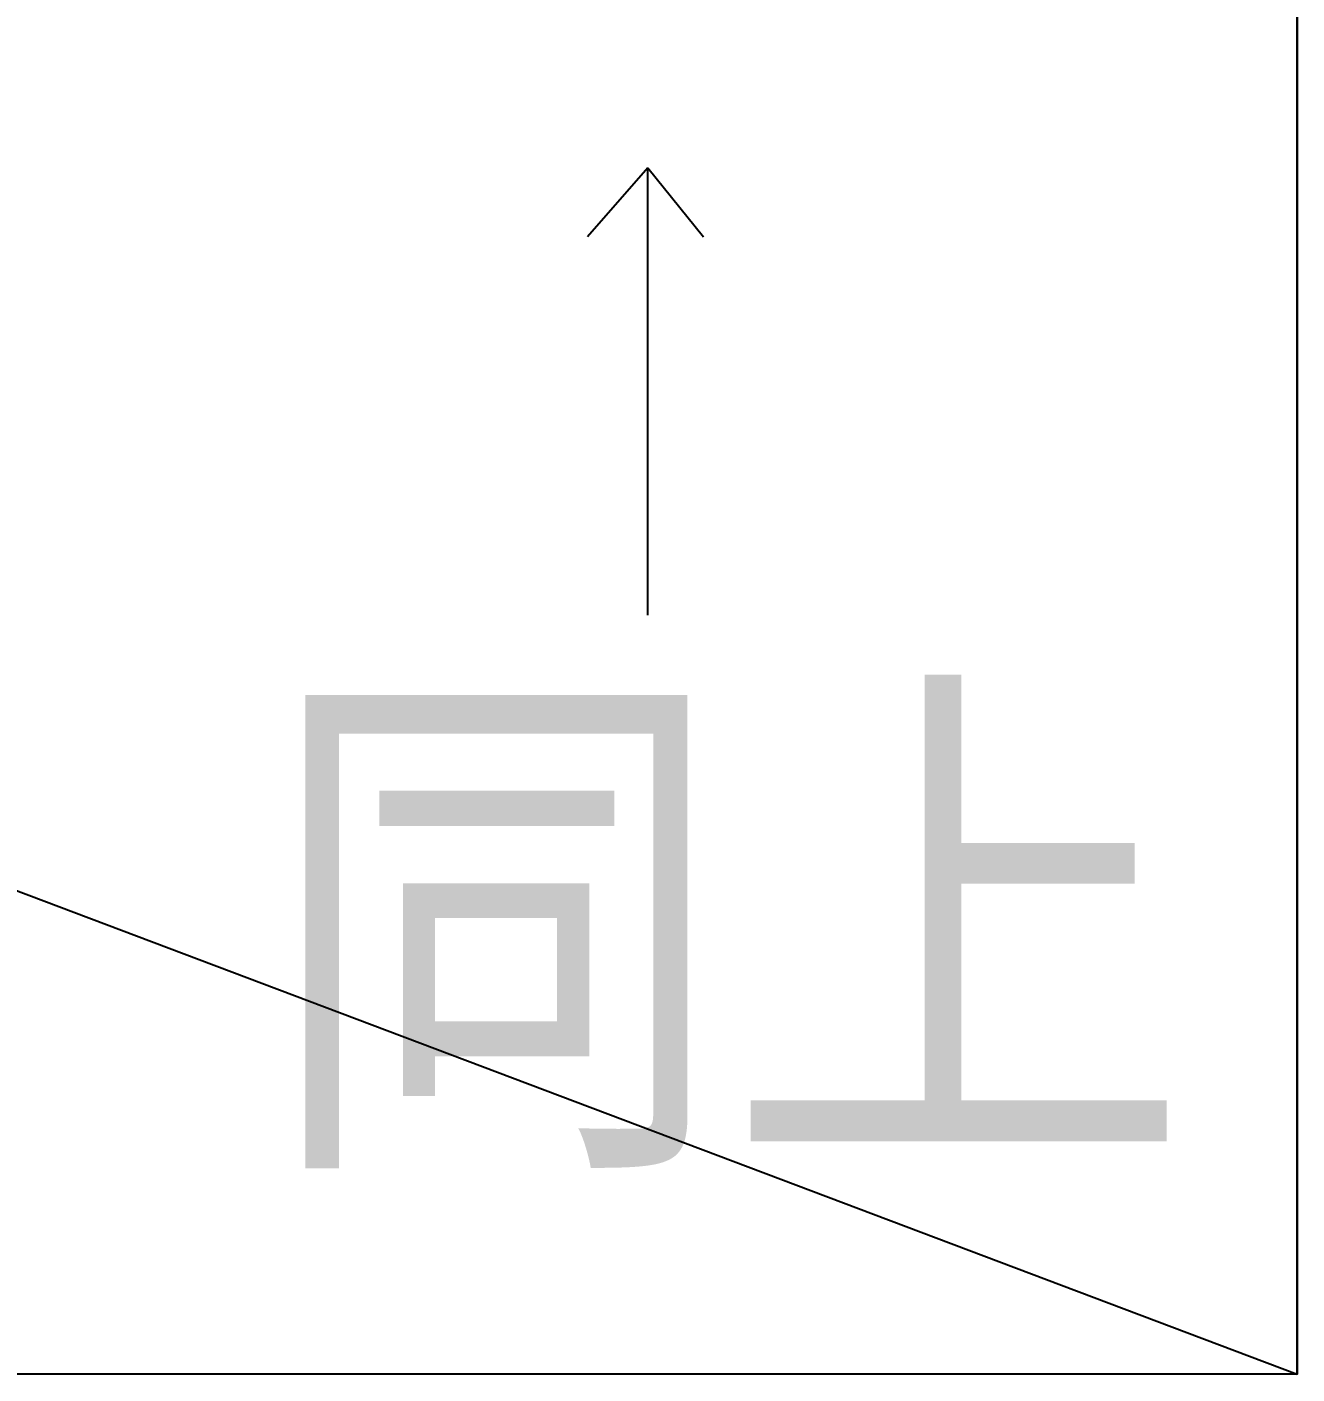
# Model space of a CAD drawing. Header units: millimetres. Extents: x -177 to 18421, y -5017 to 3255.
# Drawn here: x 10588 to 11895, y -305 to 1081 of the extents above; entities that cross this region are included whole.
import ezdxf

# ---------------------------------------------------------------- set-up
doc = ezdxf.new("R2010")
doc.units = ezdxf.units.MM
doc.header["$LTSCALE"] = 46.255
doc.layers.get('0').update_dxf_attribs({"linetype": 'CONTINUOUS'})
doc.styles.get("Standard").update_dxf_attribs({"font": 'txt', "width": 0.85})

msp = doc.modelspace()

# ---------------------------------------------------------------- linework, layer by layer
for p, q in [((3572.303, 2835.974), (11895.066, -305.175)), ((11895.066, -305.175), (11895.066, 2835.974))]:
    msp.add_line(p, q)
at = {"color": 1}
for p, q in [((11227.296, 935.79), (11165.138, 864.791)), ((11227.296, 475.565), (11227.296, 935.79)), ((11227.296, 935.79), (11284.379, 864.791))]:
    msp.add_line(p, q, dxfattribs=at)
msp.add_lwpolyline([(3572.303, 2835.974), (11895.066, 2835.974), (11895.066, -305.175), (3572.303, -305.175)], close=True)

# ---------------------------------------------------------------- texts
at = {"color": 1, "insert": (11308.835, 134.56), "char_height": 410.51321, "width": 1141.94711, "attachment_point": 5}
msp.add_mtext('{\\fSimSun|b0|i0|c134|p54;同上}', dxfattribs=at)

doc.saveas('drawing.dxf')
